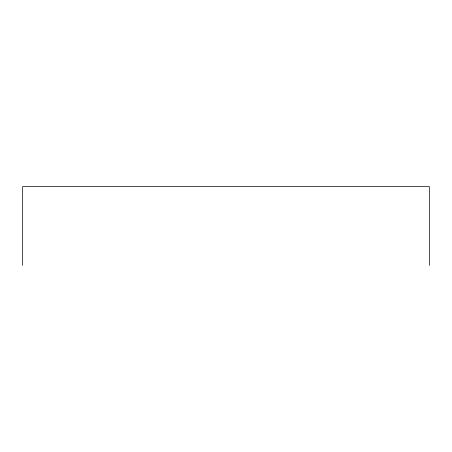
<?xml version="1.0" encoding="UTF-8"?>
<svg xmlns="http://www.w3.org/2000/svg" width="452" height="452" viewBox="0 0 452 452"><rect width="100%" height="100%" fill="white"/><g stroke="black" fill="none" stroke-linecap="round" stroke-linejoin="round"><path stroke-width="0.68" d="M429.4 265.392L429.4 186.608L22.6 186.608L22.6 265.392"/></g></svg>
